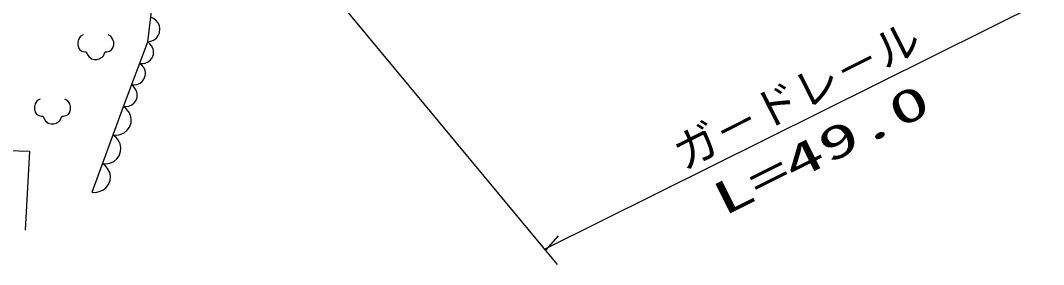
# Model space of a CAD drawing. Units: millimetres, scale not verified. Extents: x 40000 to 680000, y 20000 to 380000.
# Drawn here: x 124338 to 181253, y 259426 to 273012 of the extents above; entities that cross this region are included whole.
import ezdxf
from ezdxf.enums import TextEntityAlignment as Align

# ---------------------------------------------------------------- set-up
doc = ezdxf.new("R2010")
doc.units = ezdxf.units.MM
doc.header["$LTSCALE"] = 1000
doc.layers.add('M-BGD', color=7, linetype='Continuous', lineweight=25)
doc.styles.add('ＭＳ ゴシック', font='')
doc.styles.get('ＭＳ ゴシック').set_extended_font_data('MS Gothic')

# ---------------------------------------------------------------- blocks, each defined once
blk = doc.blocks.new('BUHIN162')
at = {"color": 7, "linetype": 'Continuous', "lineweight": 25}
blk.add_lwpolyline([(87, -917), (255, -964), (465, -915), (597, -826), (703, -713), (787, -572), (807, -433), (777, -296), (685, -161), (630, -110), (664, 22), (702, 179), (670, 372), (581, 504), (472, 606), (356, 666), (189, 714), (79, 707), (-18, 661), (-148, 618), (-206, 672), (-343, 753), (-482, 773), (-619, 744), (-757, 654), (-863, 541), (-940, 400), (-975, 187), (-917, 23)], dxfattribs=at)
blk = doc.blocks.new('BUHIN237')
at = {"color": 7, "linetype": 'Continuous', "lineweight": 25}
blk.add_lwpolyline([(755, 384), (610, 529), (445, 630), (213, 721), (1, 728), (-206, 694), (-440, 575), (-588, 428), (-708, 253), (-771, 12), (-783, -180), (-755, -384)], dxfattribs=at)
blk = doc.blocks.new('BUHIN238')
at = {"color": 7, "linetype": 'Continuous', "lineweight": 25}
blk.add_lwpolyline([(574, 282), (466, 393), (342, 471), (168, 542), (8, 549), (-148, 526), (-326, 439), (-440, 329), (-532, 198), (-582, 17), (-593, -127), (-574, -282)], dxfattribs=at)
blk = doc.blocks.new('BUHIN239')
at = {"color": 7, "linetype": 'Continuous', "lineweight": 25}
blk.add_lwpolyline([(531, 443), (389, 532), (239, 583), (38, 613), (-132, 579), (-290, 515), (-455, 378), (-546, 234), (-610, 72), (-616, -131), (-591, -286), (-531, -443)], dxfattribs=at)

msp = doc.modelspace()

# ---------------------------------------------------------------- linework, layer by layer
at = {"layer": 'M-BGD'}
for p, q in [((133394, 284497), (154195, 259426)), ((131423, 271820), (132102, 277313)), ((153526, 260302), (181253, 274077)), ((130063, 268230), (131423, 271820)), ((128330, 263451), (130063, 268230)), ((115834, 266040), (124849, 265731)), ((124849, 265731), (124602, 261348)), ((153585, 260250), (154272, 261032))]:
    msp.add_line(p, q, dxfattribs=at)

# ---------------------------------------------------------------- block references
at = {"layer": 'M-BGD', "rotation": 223.10688}
for name, p in [('BUHIN239', (131508, 272506)), ('BUHIN162', (128525, 271610)), ('BUHIN238', (131196, 271221)), ('BUHIN238', (130743, 270025)), ('BUHIN162', (126121, 268030)), ('BUHIN238', (130290, 268828)), ('BUHIN237', (129774, 267434)), ('BUHIN237', (129196, 265841)), ('BUHIN237', (128618, 264248))]:
    msp.add_blockref(name, p, dxfattribs=at)

# ---------------------------------------------------------------- texts
at = {"layer": 'M-BGD', "style": 'ＭＳ ゴシック'}
msp.add_text('ガ－ドレ－ル', height=1833, rotation=26.8, dxfattribs=at).set_placement((161478, 264168), align=Align.BOTTOM_LEFT)
at = {"layer": 'M-BGD', "style": 'ＭＳ ゴシック', "width": 1.75}
msp.add_text('L=49.0', height=1833, rotation=26.6, dxfattribs=at).set_placement((163681, 261591), align=Align.BOTTOM_LEFT)

doc.saveas('drawing.dxf')
